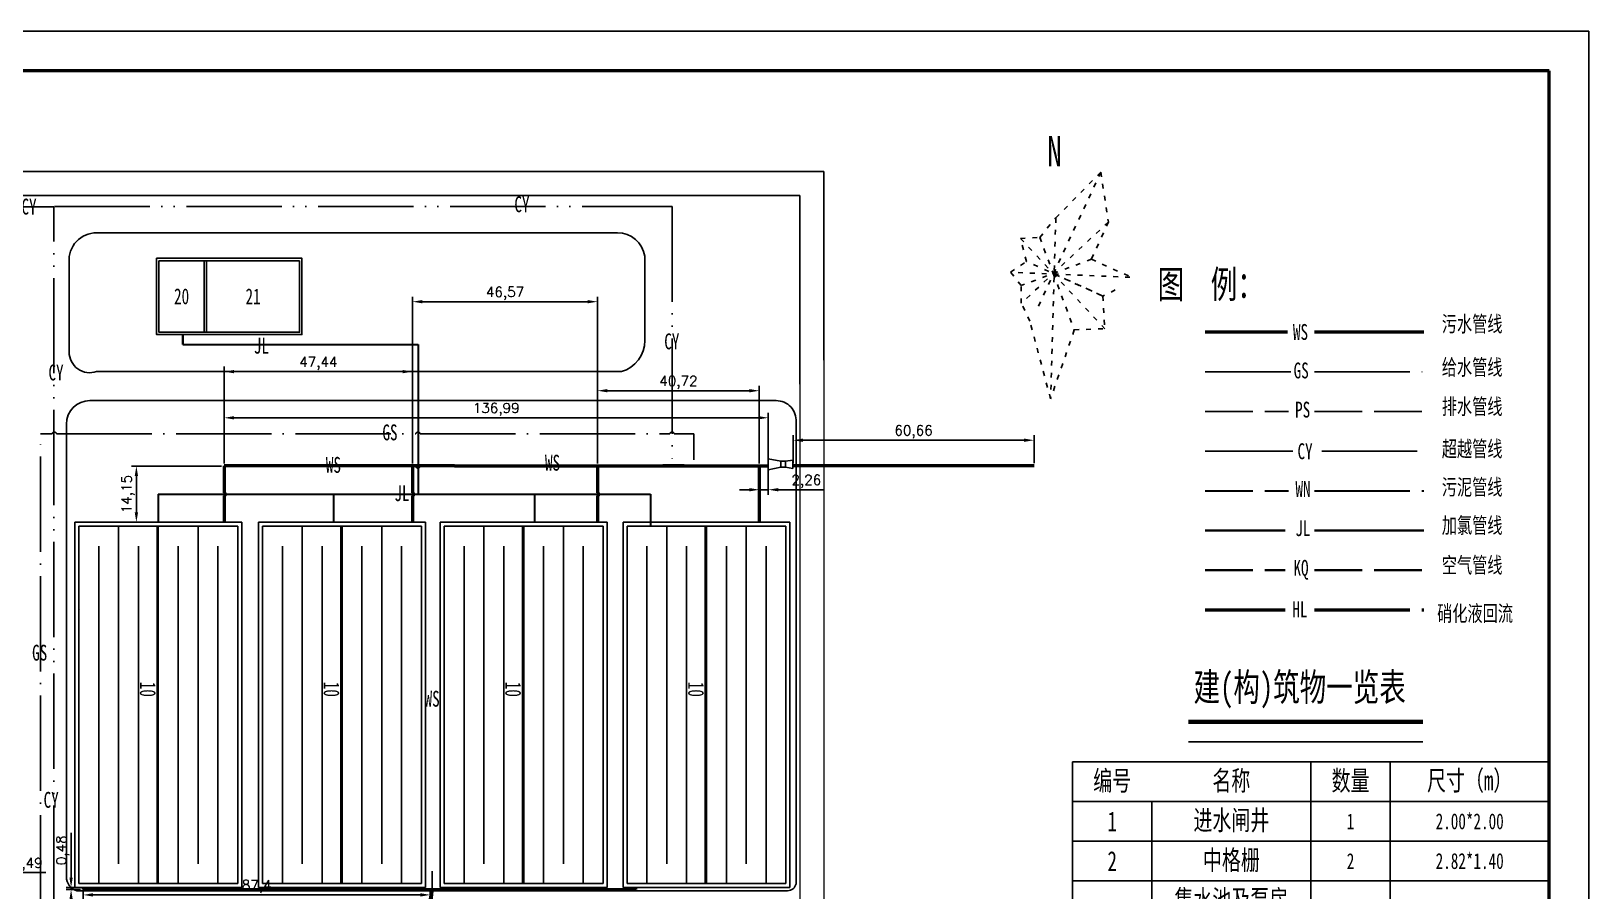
# Model space of a CAD drawing. Header units: millimetres. Extents: x 3398 to 10994, y -225 to 802.
# Drawn here: x 5288 to 5680.2, y 391.6 to 608.1 of the extents above; entities that cross this region are included whole.
import ezdxf
from ezdxf.enums import TextEntityAlignment as Align

# ---------------------------------------------------------------- set-up
doc = ezdxf.new("R2010")
doc.units = ezdxf.units.MM
for name, pattern in [('ACAD_ISO02W100', [15, 12, -3]), ('ACAD_ISO03W100', [30, 12, -18]), ('ACAD_ISO04W100', [30, 24, -3, 0, -3]), ('ACAD_ISO05W100', [33, 24, -3, 0, -3, 0, -3]), ('ACAD_ISO08W100', [36, 24, -3, 6, -3]), ('ACAD_ISO11W100', [33, 12, -3, 12, -3, 0, -3])]:
    doc.linetypes.add(name, pattern=pattern)
for name, color, linetype, lineweight in [('加氯线', 4, 'Continuous', 35), ('污水管线', 5, 'Continuous', 50), ('污泥管线', 40, 'ACAD_ISO08W100', 50), ('消化液回流', 1, 'ACAD_ISO08W100', 50), ('空气管线', 30, 'ACAD_ISO11W100', 35)]:
    doc.layers.add(name, color=color, linetype=linetype, lineweight=lineweight)
for name, color, linetype in [('厂区排水管线', 252, 'ACAD_ISO02W100'), ('厂区给水管', 150, 'ACAD_ISO04W100'), ('图框线和图表线', 7, 'Continuous'), ('文字', 7, 'Continuous'), ('污水处理构筑物', 6, 'Continuous'), ('绿地', 3, 'Continuous'), ('草地', 96, 'Continuous'), ('超越管线', 7, 'ACAD_ISO05W100')]:
    doc.layers.add(name, color=color, linetype=linetype)
doc.styles.add('52', font='', dxfattribs={"width": 0.7, "height": 5})
doc.styles.get("Standard").update_dxf_attribs({"font": 'txt', "bigfont": 'gbcbig.shx'})
doc.styles.add('长仿宋', font='simfang.ttf', dxfattribs={"width": 0.7, "height": 4})
doc.styles.get('52').set_extended_font_data('FangSong_GB2312')
doc.dimstyles.new('ISO-25', dxfattribs={"dimtxt": 2.5, "dimasz": 2.5, "dimexe": 1.25, "dimexo": 0.625, "dimtad": 1, "dimtxsty": 'Standard', "dimcen": 2.5, "dimadec": 0, "dimazin": 0, "dimtfac": 1, "dimtmove": 0, "dimatfit": 3, "dimfxl": 1, "dimarcsym": 0})

# ---------------------------------------------------------------- blocks, each defined once
blk = doc.blocks.new('*D26')
at = {"layer": 'Defpoints', "color": 0, "linetype": 'ByBlock', "transparency": 16777216}
for p in [(5388.47, 391.92), (5388.47, 391.92), (5388.47, 300.92)]:
    blk.add_point(p, dxfattribs=at)
at = {"layer": '厂区排水管线', "color": 0, "linetype": 'ByBlock', "lineweight": -2, "transparency": 16777216}
for p, q in [((5387.84, 391.92), (5387.22, 391.92)), ((5388.47, 303.42), (5388.47, 389.42)), ((5387.84, 300.92), (5387.22, 300.92))]:
    blk.add_line(p, q, dxfattribs=at)
at = {"layer": '厂区排水管线', "color": 0, "linetype": 'ByBlock', "transparency": 16777216}
for points in [[(5388.05, 389.42), (5388.89, 389.42), (5388.47, 391.92)], [(5388.05, 303.42), (5388.89, 303.42), (5388.47, 300.92)]]:
    blk.add_solid(points, dxfattribs=at)
at = {"layer": '厂区排水管线', "color": 0, "linetype": 'ByBlock', "transparency": 16777216, "insert": (5386.39, 346.42), "char_height": 2.5, "attachment_point": 5, "rotation": 90}
blk.add_mtext('91,01', dxfattribs=at)
blk = doc.blocks.new('*D27')
at = {"layer": 'Defpoints', "color": 0, "linetype": 'ByBlock', "transparency": 16777216}
for p in [(5301.07, 391.92), (5301.07, 390.55), (5388.47, 391.92)]:
    blk.add_point(p, dxfattribs=at)
at = {"layer": '厂区排水管线', "color": 0, "linetype": 'ByBlock', "lineweight": -2, "transparency": 16777216}
for p, q in [((5301.07, 391.3), (5301.07, 389.3)), ((5385.97, 390.55), (5303.57, 390.55)), ((5388.47, 391.3), (5388.47, 389.3))]:
    blk.add_line(p, q, dxfattribs=at)
at = {"layer": '厂区排水管线', "color": 0, "linetype": 'ByBlock', "transparency": 16777216}
for points in [[(5303.57, 390.97), (5303.57, 390.13), (5301.07, 390.55)], [(5385.97, 390.97), (5385.97, 390.13), (5388.47, 390.55)]]:
    blk.add_solid(points, dxfattribs=at)
at = {"layer": '厂区排水管线', "color": 0, "linetype": 'ByBlock', "transparency": 16777216, "insert": (5344.77, 392.63), "char_height": 2.5, "attachment_point": 5}
blk.add_mtext('87,4', dxfattribs=at)
blk = doc.blocks.new('*D28')
at = {"layer": 'Defpoints', "color": 0, "linetype": 'ByBlock', "transparency": 16777216}
for p in [(5314.48, 498.55), (5336.57, 498.55), (5336.57, 484.4)]:
    blk.add_point(p, dxfattribs=at)
at = {"layer": '厂区排水管线', "color": 0, "linetype": 'ByBlock', "lineweight": -2, "transparency": 16777216}
for p, q in [((5335.95, 498.55), (5313.23, 498.55)), ((5314.48, 486.9), (5314.48, 496.05)), ((5335.95, 484.4), (5313.23, 484.4))]:
    blk.add_line(p, q, dxfattribs=at)
at = {"layer": '厂区排水管线', "color": 0, "linetype": 'ByBlock', "transparency": 16777216}
for points in [[(5314.06, 496.05), (5314.9, 496.05), (5314.48, 498.55)], [(5314.06, 486.9), (5314.9, 486.9), (5314.48, 484.4)]]:
    blk.add_solid(points, dxfattribs=at)
at = {"layer": '厂区排水管线', "color": 0, "linetype": 'ByBlock', "transparency": 16777216, "insert": (5312.4, 491.48), "char_height": 2.5, "attachment_point": 5, "rotation": 90}
blk.add_mtext('14,15', dxfattribs=at)
blk = doc.blocks.new('*D29')
at = {"layer": 'Defpoints', "color": 0, "linetype": 'ByBlock', "transparency": 16777216}
for p in [(5540.47, 505.04), (5479.81, 498.66), (5540.47, 498.66)]:
    blk.add_point(p, dxfattribs=at)
at = {"layer": '厂区排水管线', "color": 0, "linetype": 'ByBlock', "lineweight": -2, "transparency": 16777216}
for p, q in [((5479.81, 499.29), (5479.81, 506.29)), ((5540.47, 499.29), (5540.47, 506.29)), ((5482.31, 505.04), (5537.97, 505.04))]:
    blk.add_line(p, q, dxfattribs=at)
at = {"layer": '厂区排水管线', "color": 0, "linetype": 'ByBlock', "transparency": 16777216}
for points in [[(5482.31, 505.46), (5482.31, 504.63), (5479.81, 505.04)], [(5537.97, 505.46), (5537.97, 504.63), (5540.47, 505.04)]]:
    blk.add_solid(points, dxfattribs=at)
at = {"layer": '厂区排水管线', "color": 0, "linetype": 'ByBlock', "transparency": 16777216, "insert": (5510.14, 507.13), "char_height": 2.5, "attachment_point": 5}
blk.add_mtext('60,66', dxfattribs=at)
blk = doc.blocks.new('*D30')
at = {"layer": 'Defpoints', "color": 0, "linetype": 'ByBlock', "transparency": 16777216}
for p in [(5298.04, 392.4), (5301.07, 392.4), (5301.07, 391.92)]:
    blk.add_point(p, dxfattribs=at)
at = {"layer": '厂区排水管线', "color": 0, "linetype": 'ByBlock', "lineweight": -2, "transparency": 16777216}
for p, q in [((5298.04, 394.9), (5298.04, 406.15)), ((5300.45, 392.4), (5296.79, 392.4)), ((5298.04, 391.92), (5298.04, 392.4)), ((5300.45, 391.92), (5296.79, 391.92)), ((5298.04, 389.42), (5298.04, 386.92))]:
    blk.add_line(p, q, dxfattribs=at)
at = {"layer": '厂区排水管线', "color": 0, "linetype": 'ByBlock', "transparency": 16777216}
for points in [[(5297.63, 394.9), (5298.46, 394.9), (5298.04, 392.4)], [(5297.63, 389.42), (5298.46, 389.42), (5298.04, 391.92)]]:
    blk.add_solid(points, dxfattribs=at)
at = {"layer": '厂区排水管线', "color": 0, "linetype": 'ByBlock', "transparency": 16777216, "insert": (5295.96, 401.78), "char_height": 2.5, "attachment_point": 5, "rotation": 90}
blk.add_mtext('0,48', dxfattribs=at)
blk = doc.blocks.new('*D37')
at = {"layer": 'Defpoints', "color": 0, "linetype": 'ByBlock', "transparency": 16777216}
for p in [(5473.57, 510.69), (5336.57, 498.55), (5473.57, 498.55)]:
    blk.add_point(p, dxfattribs=at)
at = {"layer": '厂区排水管线', "color": 0, "linetype": 'ByBlock', "lineweight": -2, "transparency": 16777216}
for p, q in [((5336.57, 499.18), (5336.57, 511.94)), ((5339.07, 510.69), (5471.07, 510.69)), ((5473.57, 499.18), (5473.57, 511.94))]:
    blk.add_line(p, q, dxfattribs=at)
at = {"layer": '厂区排水管线', "color": 0, "linetype": 'ByBlock', "transparency": 16777216}
for points in [[(5339.07, 511.11), (5339.07, 510.28), (5336.57, 510.69)], [(5471.07, 511.11), (5471.07, 510.28), (5473.57, 510.69)]]:
    blk.add_solid(points, dxfattribs=at)
at = {"layer": '厂区排水管线', "color": 0, "linetype": 'ByBlock', "transparency": 16777216, "insert": (5405.07, 512.78), "char_height": 2.5, "attachment_point": 5}
blk.add_mtext('136,99', dxfattribs=at)
blk = doc.blocks.new('*D38')
at = {"layer": 'Defpoints', "color": 0, "linetype": 'ByBlock', "transparency": 16777216}
for p in [(5430.58, 517.51), (5430.58, 498.54), (5471.3, 498.54)]:
    blk.add_point(p, dxfattribs=at)
at = {"layer": '厂区排水管线', "color": 0, "linetype": 'ByBlock', "lineweight": -2, "transparency": 16777216}
for p, q in [((5430.58, 499.17), (5430.58, 518.76)), ((5471.3, 499.17), (5471.3, 518.76)), ((5468.8, 517.51), (5433.08, 517.51))]:
    blk.add_line(p, q, dxfattribs=at)
at = {"layer": '厂区排水管线', "color": 0, "linetype": 'ByBlock', "transparency": 16777216}
for points in [[(5433.08, 517.93), (5433.08, 517.09), (5430.58, 517.51)], [(5468.8, 517.93), (5468.8, 517.09), (5471.3, 517.51)]]:
    blk.add_solid(points, dxfattribs=at)
at = {"layer": '厂区排水管线', "color": 0, "linetype": 'ByBlock', "transparency": 16777216, "insert": (5450.94, 519.59), "char_height": 2.5, "attachment_point": 5}
blk.add_mtext('40,72', dxfattribs=at)
blk = doc.blocks.new('*D39')
at = {"layer": 'Defpoints', "color": 0, "linetype": 'ByBlock', "transparency": 16777216}
for p in [(5384.01, 539.93), (5384.01, 498.55), (5430.58, 498.55)]:
    blk.add_point(p, dxfattribs=at)
at = {"layer": '厂区排水管线', "color": 0, "linetype": 'ByBlock', "lineweight": -2, "transparency": 16777216}
for p, q in [((5384.01, 499.18), (5384.01, 541.18)), ((5428.08, 539.93), (5386.51, 539.93)), ((5430.58, 499.18), (5430.58, 541.18))]:
    blk.add_line(p, q, dxfattribs=at)
at = {"layer": '厂区排水管线', "color": 0, "linetype": 'ByBlock', "transparency": 16777216}
for points in [[(5386.51, 540.34), (5386.51, 539.51), (5384.01, 539.93)], [(5428.08, 540.34), (5428.08, 539.51), (5430.58, 539.93)]]:
    blk.add_solid(points, dxfattribs=at)
at = {"layer": '厂区排水管线', "color": 0, "linetype": 'ByBlock', "transparency": 16777216, "insert": (5407.3, 542.01), "char_height": 2.5, "attachment_point": 5}
blk.add_mtext('46,57', dxfattribs=at)
blk = doc.blocks.new('*D40')
at = {"layer": 'Defpoints', "color": 0, "linetype": 'ByBlock', "transparency": 16777216}
for p in [(5336.57, 522.32), (5336.57, 498.55), (5384.01, 498.55)]:
    blk.add_point(p, dxfattribs=at)
at = {"layer": '厂区排水管线', "color": 0, "linetype": 'ByBlock', "lineweight": -2, "transparency": 16777216}
for p, q in [((5336.57, 499.18), (5336.57, 523.57)), ((5381.51, 522.32), (5339.07, 522.32)), ((5384.01, 499.18), (5384.01, 523.57))]:
    blk.add_line(p, q, dxfattribs=at)
at = {"layer": '厂区排水管线', "color": 0, "linetype": 'ByBlock', "transparency": 16777216}
for points in [[(5339.07, 522.73), (5339.07, 521.9), (5336.57, 522.32)], [(5381.51, 522.73), (5381.51, 521.9), (5384.01, 522.32)]]:
    blk.add_solid(points, dxfattribs=at)
at = {"layer": '厂区排水管线', "color": 0, "linetype": 'ByBlock', "transparency": 16777216, "insert": (5360.29, 524.4), "char_height": 2.5, "attachment_point": 5}
blk.add_mtext('47,44', dxfattribs=at)
blk = doc.blocks.new('*D41')
at = {"layer": 'Defpoints', "color": 0, "linetype": 'ByBlock', "transparency": 16777216}
for p in [(5471.3, 498.55), (5473.57, 498.55), (5473.57, 492.58)]:
    blk.add_point(p, dxfattribs=at)
at = {"layer": '厂区排水管线', "color": 0, "linetype": 'ByBlock', "lineweight": -2, "transparency": 16777216}
for p, q in [((5471.3, 497.93), (5471.3, 491.33)), ((5473.57, 497.93), (5473.57, 491.33)), ((5468.8, 492.58), (5466.3, 492.58)), ((5471.3, 492.58), (5473.57, 492.58)), ((5476.07, 492.58), (5487.73, 492.58))]:
    blk.add_line(p, q, dxfattribs=at)
at = {"layer": '厂区排水管线', "color": 0, "linetype": 'ByBlock', "transparency": 16777216}
for points in [[(5468.8, 492.99), (5468.8, 492.16), (5471.3, 492.58)], [(5476.07, 492.99), (5476.07, 492.16), (5473.57, 492.58)]]:
    blk.add_solid(points, dxfattribs=at)
at = {"layer": '厂区排水管线', "color": 0, "linetype": 'ByBlock', "transparency": 16777216, "insert": (5483.15, 494.66), "char_height": 2.5, "attachment_point": 5}
blk.add_mtext('2,26', dxfattribs=at)
blk = doc.blocks.new('*D53')
at = {"layer": 'Defpoints', "color": 0, "linetype": 'ByBlock', "transparency": 16777216}
for p in [(5277.55, 396.15), (5272.05, 385.9), (5277.55, 385.9)]:
    blk.add_point(p, dxfattribs=at)
at = {"layer": '厂区排水管线', "color": 0, "linetype": 'ByBlock', "lineweight": -2, "transparency": 16777216}
for p, q in [((5269.55, 396.15), (5267.05, 396.15)), ((5272.05, 386.53), (5272.05, 397.4)), ((5272.05, 396.15), (5277.55, 396.15)), ((5277.55, 386.53), (5277.55, 397.4)), ((5280.05, 396.15), (5291.71, 396.15))]:
    blk.add_line(p, q, dxfattribs=at)
at = {"layer": '厂区排水管线', "color": 0, "linetype": 'ByBlock', "transparency": 16777216}
for points in [[(5269.55, 396.57), (5269.55, 395.74), (5272.05, 396.15)], [(5280.05, 396.57), (5280.05, 395.74), (5277.55, 396.15)]]:
    blk.add_solid(points, dxfattribs=at)
at = {"layer": '厂区排水管线', "color": 0, "linetype": 'ByBlock', "transparency": 16777216, "insert": (5287.13, 398.24), "char_height": 2.5, "attachment_point": 5}
blk.add_mtext('5,49', dxfattribs=at)

msp = doc.modelspace()

# ---------------------------------------------------------------- linework, layer by layer
at = {"lineweight": -3}
for p, q in [((5680.151, 608.053), (4839.151, 608.053)), ((5680.151, 14.053), (5680.151, 608.053))]:
    msp.add_line(p, q, dxfattribs=at)
at = {"lineweight": 50}
for p, q in [((5670.151, 598.053), (4864.151, 598.053)), ((5670.151, 24.053), (5670.151, 598.053))]:
    msp.add_line(p, q, dxfattribs=at)
for p, q in [((5473.571, 499.007), (5473.571, 500.387)), ((5473.571, 500.387), (5476.721, 499.759)), ((5473.571, 499.007), (5473.571, 497.627)), ((5473.571, 497.627), (5476.721, 498.255)), ((5476.721, 499.007), (5476.721, 499.759)), ((5476.721, 499.759), (5477.921, 499.759)), ((5476.721, 499.007), (5476.721, 498.255)), ((5476.721, 498.255), (5477.921, 498.255)), ((5477.921, 499.759), (5479.721, 500.057)), ((5477.921, 499.759), (5477.921, 498.255)), ((5477.921, 498.255), (5479.721, 497.957)), ((5479.721, 499.007), (5479.721, 500.057)), ((5479.721, 499.532), (5479.721, 497.957)), ((5479.721, 499.007), (5479.721, 497.957))]:
    msp.add_line(p, q)
at = {"layer": '加氯线'}
for p, q in [((5326.16, 531.652), (5326.16, 529.169)), ((5583.576, 482.296), (5603.677, 482.296)), ((5611.076, 482.296), (5638.576, 482.296))]:
    msp.add_line(p, q, dxfattribs=at)
at = {"layer": '厂区排水管线', "color": 3, "linetype": 'ByBlock', "lineweight": -3}
for p, q in [((5487.546, 572.67), (4882.292, 572.67)), ((4888.292, 566.67), (5481.546, 566.67))]:
    msp.add_line(p, q, dxfattribs=at)
at = {"layer": '厂区排水管线', "color": 3, "linetype": 'ByBlock', "lineweight": -2}
for p, q in [((5487.546, 525.201), (5487.546, 572.67)), ((5481.546, 519.201), (5481.546, 566.67)), ((5435.597, 557.282), (5304.452, 557.282)), ((5297.55, 549.895), (5297.55, 527.243)), ((5442.5, 530.197), (5442.5, 551.373)), ((5304.452, 522.318), (5436.583, 522.318)), ((5475.569, 515.017), (5302.779, 515.017)), ((5296.86, 509.104), (5296.86, 395.079)), ((5480.549, 393.362), (5480.549, 509.667)), ((5304.038, 391.608), (5299.448, 391.608)), ((5304.038, 391.608), (5478.441, 391.608))]:
    msp.add_line(p, q, dxfattribs=at)
at = {"layer": '厂区排水管线', "color": 0, "linetype": 'ACAD_ISO05W100'}
for p, q in [((5293.719, 563.852), (5023.052, 563.852)), ((5293.719, 389.091), (5293.719, 563.852)), ((5293.87, 563.867), (5449.353, 563.867)), ((5449.353, 563.867), (5449.353, 499.037))]:
    msp.add_line(p, q, dxfattribs=at)
at = {"layer": '厂区排水管线', "color": 4, "linetype": 'ByBlock', "lineweight": 30}
for p, q in [((5326.16, 529.169), (5385.387, 529.169)), ((5385.387, 529.169), (5385.387, 493.714)), ((5319.998, 491.466), (5319.998, 484.401)), ((5319.998, 491.466), (5443.911, 491.466)), ((5364.156, 484.435), (5364.156, 491.413)), ((5385.387, 493.714), (5385.387, 491.466)), ((5414.786, 484.352), (5414.786, 491.373)), ((5443.911, 491.466), (5443.911, 483.401))]:
    msp.add_line(p, q, dxfattribs=at)
at = {"layer": '厂区排水管线'}
for p, q in [((5583.576, 512.296), (5604.549, 512.296)), ((5611.076, 512.296), (5638.576, 512.296))]:
    msp.add_line(p, q, dxfattribs=at)
at = {"layer": '厂区排水管线', "color": 5, "linetype": 'ACAD_ISO04W100', "lineweight": -2}
for p, q in [((5290.339, 386.646), (5290.339, 506.638)), ((5290.339, 506.638), (5293.232, 506.638)), ((5294.361, 506.638), (5384.829, 506.638)), ((5385.958, 506.638), (5448.793, 506.638)), ((5449.923, 506.638), (5454.83, 506.638)), ((5454.83, 506.638), (5454.83, 500.141))]:
    msp.add_line(p, q, dxfattribs=at)
at = {"layer": '厂区排水管线', "color": 5, "linetype": 'ByBlock', "lineweight": 50}
for p, q in [((5394.566, 498.555), (5336.575, 498.555)), ((5336.575, 498.555), (5336.575, 491.757)), ((5384.014, 498.555), (5384.014, 491.757)), ((5394.566, 498.555), (5458.935, 498.555)), ((5430.583, 498.555), (5430.583, 491.757)), ((5452.412, 498.555), (5447.032, 498.555)), ((5458.935, 498.555), (5473.566, 498.555)), ((5471.301, 498.541), (5471.301, 484.388)), ((5479.808, 498.665), (5540.472, 498.665)), ((5336.575, 491.08), (5336.575, 484.401)), ((5384.014, 491.08), (5384.014, 484.401)), ((5430.583, 491.08), (5430.583, 484.401)), ((5301.073, 392.401), (5301.073, 391.923)), ((5348.41, 391.923), (5348.41, 392.401)), ((5393.677, 391.923), (5393.677, 392.401)), ((5440.232, 391.923), (5440.232, 392.401)), ((5301.073, 391.923), (5388.469, 391.923)), ((5388.469, 391.923), (5440.232, 391.923)), ((5388.469, 386.81), (5388.984, 391.608))]:
    msp.add_line(p, q, dxfattribs=at)
at = {"layer": '厂区排水管线', "color": 5, "linetype": 'ACAD_ISO04W100', "lineweight": -3}
msp.add_line((5388.984, 377.127), (5388.984, 396.493), dxfattribs=at)
at = {"layer": '厂区排水管线', "color": 6, "linetype": 'ByBlock'}
for p, q in [((5340.998, 392.401), (5340.998, 393.401)), ((5387.258, 392.401), (5387.258, 393.401)), ((5432.984, 392.401), (5432.984, 393.401)), ((5479.018, 392.401), (5479.018, 393.401))]:
    msp.add_line(p, q, dxfattribs=at)
at = {"layer": '厂区排水管线', "color": 3, "linetype": 'ByBlock', "lineweight": -2}
for centre, radius, start, end in [((5304.452, 550.364), 6.918, 90, 183.88265), ((5435.597, 550.296), 6.986, 8.864, 90), ((5434.295, 530.197), 8.205, 286.1955, 360), ((5302.758, 527.243), 5.208, 180, 288.98835), ((5302.779, 509.097), 5.919, 90, 179.9326), ((5475.569, 510.024), 4.992, 355.89975, 90), ((5300.482, 395.079), 3.622, 180, 253.40778), ((5478.441, 393.751), 2.143, 270, 349.54487)]:
    msp.add_arc(centre, radius, start, end, dxfattribs=at)
at = {"layer": '厂区排水管线', "color": 5, "linetype": 'ACAD_ISO04W100', "lineweight": -3}
for centre in [(5293.797, 506.531), (5385.394, 506.531), (5449.358, 506.531)]:
    msp.add_arc(centre, 0.575, 10.74435, 169.25565, dxfattribs=at)
at = {"layer": '厂区给水管'}
for p, q in [((5583.576, 522.296), (5605.129, 522.296)), ((5611.076, 522.296), (5638.576, 522.296))]:
    msp.add_line(p, q, dxfattribs=at)
at = {"layer": '图框线和图表线', "color": 0, "linetype": 'ACAD_ISO03W100', "ltscale": 0.1}
for p, q in [((5557.284, 572.554), (5541.034, 537.662)), ((5557.284, 572.554), (5541.034, 537.662)), ((5545.954, 561.012), (5557.284, 572.554)), ((5545.954, 561.012), (5557.284, 572.554)), ((5557.284, 572.554), (5559.197, 559.998)), ((5557.284, 572.554), (5559.197, 559.998)), ((5541.896, 556.114), (5545.954, 561.012)), ((5541.896, 556.114), (5545.954, 561.012)), ((5545.954, 561.012), (5544.642, 515.449)), ((5545.954, 561.012), (5544.642, 515.449)), ((5559.197, 559.998), (5537.274, 539.538)), ((5559.197, 559.998), (5537.274, 539.538)), ((5559.197, 559.998), (5554.934, 550.633)), ((5559.197, 559.998), (5554.934, 550.633)), ((5537.063, 555.85), (5541.896, 556.114)), ((5537.063, 555.85), (5541.896, 556.114)), ((5537.063, 555.85), (5558.269, 533.127)), ((5538.586, 550.082), (5537.063, 555.85)), ((5537.063, 555.85), (5558.269, 533.127)), ((5538.586, 550.082), (5537.063, 555.85)), ((5541.896, 556.114), (5545.298, 547.026)), ((5541.896, 556.114), (5545.298, 547.026)), ((5534.564, 547.336), (5538.586, 550.082)), ((5534.564, 547.336), (5538.586, 550.082)), ((5554.934, 550.633), (5537.214, 544)), ((5554.934, 550.633), (5537.214, 544)), ((5557.812, 541.329), (5538.586, 550.082)), ((5557.812, 541.329), (5538.586, 550.082)), ((5564.629, 546.077), (5534.564, 547.336)), ((5537.214, 544), (5534.564, 547.336)), ((5564.629, 546.077), (5534.564, 547.336)), ((5537.214, 544), (5534.564, 547.336)), ((5545.298, 547.026), (5557.812, 541.329)), ((5545.298, 547.026), (5557.812, 541.329)), ((5537.274, 539.538), (5537.214, 544)), ((5537.274, 539.538), (5537.214, 544)), ((5539.432, 535.004), (5537.274, 539.538)), ((5539.432, 535.004), (5537.274, 539.538)), ((5544.642, 515.449), (5539.432, 535.004)), ((5544.642, 515.449), (5539.432, 535.004)), ((5550.607, 532.842), (5544.642, 515.449)), ((5550.607, 532.842), (5544.642, 515.449))]:
    msp.add_line(p, q, dxfattribs=at)
at = {"layer": '图框线和图表线', "linetype": 'ACAD_ISO03W100', "ltscale": 0.1}
for p, q in [((5554.934, 550.633), (5564.298, 546.37)), ((5554.934, 550.633), (5564.298, 546.37)), ((5545.298, 547.026), (5550.607, 532.842)), ((5545.298, 547.026), (5550.607, 532.842)), ((5560.925, 542.91), (5557.812, 541.329)), ((5560.925, 542.91), (5557.812, 541.329)), ((5557.812, 541.329), (5558.269, 533.127)), ((5557.812, 541.329), (5558.269, 533.127)), ((5550.607, 532.842), (5558.269, 533.127)), ((5550.607, 532.842), (5558.269, 533.127))]:
    msp.add_line(p, q, dxfattribs=at)
at = {"layer": '图框线和图表线', "lineweight": 70}
msp.add_line((5579.367, 434.114), (5638.367, 434.114), dxfattribs=at)
at = {"layer": '图框线和图表线'}
for p, q in [((5638.367, 429.114), (5579.367, 429.114)), ((5670.151, 424.053), (5550.151, 424.053)), ((5550.151, 424.053), (5550.151, 414.053)), ((5610.151, 424.053), (5610.151, 114.053)), ((5630.151, 424.191), (5630.151, 114.053)), ((5550.151, 414.053), (5550.151, 114.053)), ((5550.151, 414.053), (5670.151, 414.053)), ((5570.151, 414.053), (5570.151, 114.053)), ((5550.151, 404.053), (5670.151, 404.053)), ((5550.151, 394.053), (5670.151, 394.053))]:
    msp.add_line(p, q, dxfattribs=at)
at = {"layer": '污水处理构筑物', "lineweight": -3}
for p, q in [((5298.998, 392.401), (5298.998, 484.401)), ((5319.998, 484.401), (5298.998, 484.401)), ((5299.998, 393.401), (5299.998, 483.401)), ((5319.998, 483.401), (5299.998, 483.401)), ((5309.998, 398.401), (5309.998, 483.401)), ((5319.698, 483.401), (5319.698, 393.401)), ((5319.998, 484.401), (5340.998, 484.401)), ((5319.998, 483.401), (5319.998, 393.401)), ((5319.998, 483.401), (5339.998, 483.401)), ((5329.998, 398.401), (5329.998, 483.401)), ((5339.998, 483.401), (5339.998, 393.401)), ((5340.998, 484.401), (5340.998, 393.401)), ((5366.258, 484.401), (5345.258, 484.401)), ((5345.258, 392.401), (5345.258, 484.401)), ((5346.258, 393.401), (5346.258, 483.401)), ((5366.258, 483.401), (5346.258, 483.401)), ((5356.258, 398.401), (5356.258, 483.401)), ((5365.958, 483.401), (5365.958, 393.401)), ((5366.258, 484.401), (5387.258, 484.401)), ((5366.258, 483.401), (5366.258, 393.401)), ((5366.258, 483.401), (5386.258, 483.401)), ((5376.258, 398.401), (5376.258, 483.401)), ((5386.258, 483.401), (5386.258, 393.401)), ((5387.258, 484.401), (5387.258, 393.401)), ((5390.984, 392.401), (5390.984, 484.401)), ((5411.984, 484.401), (5390.984, 484.401)), ((5391.984, 393.401), (5391.984, 483.401)), ((5411.984, 483.401), (5391.984, 483.401)), ((5401.984, 398.401), (5401.984, 483.401)), ((5411.684, 483.401), (5411.684, 393.401)), ((5411.984, 484.401), (5432.984, 484.401)), ((5411.984, 483.401), (5411.984, 393.401)), ((5411.984, 483.401), (5431.984, 483.401)), ((5421.984, 398.401), (5421.984, 483.401)), ((5431.984, 483.401), (5431.984, 393.401)), ((5432.984, 484.401), (5432.984, 393.401)), ((5437.018, 392.401), (5437.018, 484.401)), ((5458.018, 484.401), (5437.018, 484.401)), ((5438.018, 393.401), (5438.018, 483.401)), ((5458.018, 483.401), (5438.018, 483.401)), ((5448.018, 398.401), (5448.018, 483.401)), ((5457.718, 483.401), (5457.718, 393.401)), ((5458.018, 484.401), (5479.018, 484.401)), ((5458.018, 483.401), (5458.018, 393.401)), ((5458.018, 483.401), (5478.018, 483.401)), ((5468.018, 398.401), (5468.018, 483.401)), ((5478.018, 483.401), (5478.018, 393.401)), ((5479.018, 484.401), (5479.018, 393.401)), ((5304.998, 393.401), (5304.998, 478.401)), ((5314.998, 393.401), (5314.998, 478.401)), ((5324.998, 393.401), (5324.998, 478.401)), ((5334.998, 393.401), (5334.998, 478.401)), ((5351.258, 393.401), (5351.258, 478.401)), ((5361.258, 393.401), (5361.258, 478.401)), ((5371.258, 393.401), (5371.258, 478.401)), ((5381.258, 393.401), (5381.258, 478.401)), ((5396.984, 393.401), (5396.984, 478.401)), ((5406.984, 393.401), (5406.984, 478.401)), ((5416.984, 393.401), (5416.984, 478.401)), ((5426.984, 393.401), (5426.984, 478.401)), ((5443.018, 393.401), (5443.018, 478.401)), ((5453.018, 393.401), (5453.018, 478.401)), ((5463.018, 393.401), (5463.018, 478.401)), ((5473.018, 393.401), (5473.018, 478.401)), ((5319.998, 392.401), (5298.998, 392.401)), ((5319.998, 393.401), (5299.998, 393.401)), ((5339.998, 393.401), (5319.998, 393.401)), ((5340.998, 392.401), (5319.998, 392.401)), ((5366.258, 392.401), (5345.258, 392.401)), ((5366.258, 393.401), (5346.258, 393.401)), ((5386.258, 393.401), (5366.258, 393.401)), ((5387.258, 392.401), (5366.258, 392.401)), ((5411.984, 392.401), (5390.984, 392.401)), ((5411.984, 393.401), (5391.984, 393.401)), ((5431.984, 393.401), (5411.984, 393.401)), ((5432.984, 392.401), (5411.984, 392.401)), ((5458.018, 392.401), (5437.018, 392.401)), ((5458.018, 393.401), (5438.018, 393.401)), ((5478.018, 393.401), (5458.018, 393.401)), ((5479.018, 392.401), (5458.018, 392.401))]:
    msp.add_line(p, q, dxfattribs=at)
at = {"layer": '污水处理构筑物', "color": 6, "lineweight": -2}
for points in [[(5332.76, 550.852), (5319.56, 550.852), (5319.56, 531.652), (5332.76, 531.652)], [(5330.96, 550.852), (5356.16, 550.852), (5356.16, 531.652), (5330.96, 531.652)]]:
    msp.add_lwpolyline(points, dxfattribs=at)
for points in [[(5320.16, 550.252), (5320.16, 532.252), (5332.16, 532.252), (5332.16, 550.252)], [(5355.56, 550.252), (5355.56, 532.252), (5331.56, 532.252), (5331.56, 550.252)]]:
    msp.add_lwpolyline(points, close=True, dxfattribs=at)
at = {"layer": '污水管线', "lineweight": 50}
for p, q in [((5583.576, 532.296), (5604.258, 532.296)), ((5611.076, 532.296), (5638.576, 532.296)), ((5648.576, 532.296), (5648.576, 532.296))]:
    msp.add_line(p, q, dxfattribs=at)
at = {"layer": '污水管线'}
for centre, start, end in [((5385.336, 498.555), 180, 0), ((5336.575, 491.419), 270, 90), ((5384.014, 491.419), 270, 90), ((5430.583, 491.419), 270, 90)]:
    msp.add_arc(centre, 0.339, start, end, dxfattribs=at)
at = {"layer": '污泥管线', "linetype": 'ACAD_ISO02W100', "lineweight": 30}
msp.add_line((5583.576, 492.296), (5604.549, 492.296), dxfattribs=at)
at = {"layer": '污泥管线', "lineweight": 30}
msp.add_line((5611.076, 492.296), (5638.576, 492.296), dxfattribs=at)
at = {"layer": '消化液回流'}
for p, q in [((5583.576, 462.296), (5603.677, 462.296)), ((5611.076, 462.296), (5638.576, 462.296))]:
    msp.add_line(p, q, dxfattribs=at)
at = {"layer": '空气管线'}
for p, q in [((5583.576, 472.296), (5603.677, 472.296)), ((5611.076, 472.296), (5638.576, 472.296))]:
    msp.add_line(p, q, dxfattribs=at)
at = {"layer": '绿地', "lineweight": -3}
msp.add_lwpolyline([(5300.258, 462.446), (5300.258, 462.446)], close=True, dxfattribs=at)
at = {"layer": '草地', "color": 3, "lineweight": 9}
for p, q in [((5487.546, 525.201), (5487.546, 103.015)), ((5481.546, 519.201), (5481.546, 103.015))]:
    msp.add_line(p, q, dxfattribs=at)
at = {"layer": '超越管线'}
for p, q in [((5583.576, 502.296), (5605.648, 502.296)), ((5612.946, 502.296), (5638.576, 502.296))]:
    msp.add_line(p, q, dxfattribs=at)

# ---------------------------------------------------------------- texts
at = {"char_height": 4, "attachment_point": 5, "style": '长仿宋'}
for s, insert, width in [('20', (5325.86, 541.252), 11.4), ('21', (5343.86, 541.252), 23.4), ('硝化液回流', (5651.509, 461.224), 23.38427), ('1', (5620.151, 409.053), 20), ('2.00*2.00', (5650.151, 409.053), 40), ('2', (5620.151, 399.053), 20), ('2.82*1.40', (5650.151, 399.053), 40)]:
    msp.add_mtext(s, dxfattribs=dict(at, insert=insert, width=width))
at = {"char_height": 4, "width": 16.07109, "attachment_point": 5, "rotation": 270, "style": '长仿宋'}
for insert in [(5317.348, 442.311), (5363.608, 442.311), (5409.334, 442.311), (5455.368, 442.311)]:
    msp.add_mtext('10', dxfattribs=dict(at, insert=insert))
at = {"layer": '图框线和图表线', "style": '52', "width": 0.7}
msp.add_text('N', height=7.7, dxfattribs=at).set_placement((5545.633, 577.828), align=Align.MIDDLE)
msp.add_text('N', height=7.7, dxfattribs=at).set_placement((5545.633, 577.828), align=Align.MIDDLE)
at = {"layer": '文字', "style": '长仿宋'}
for s, insert, char_height, width, attachment_point in [('CY', (5285.549, 565.87), 4, 10.77679, 1), ('CY', (5409.645, 566.46), 4, 10.77679, 1), ('图  例：', (5571.603, 547.814), 7, 40.62448, 1), ('WS', (5605.65, 534.301), 4, 10.77679, 1), ('JL', (5344.046, 530.852), 4, 10.77679, 1), ('CY', (5447.378, 531.937), 4, 10.77679, 1), ('CY', (5292.352, 524.097), 4, 10.77679, 1), ('GS', (5605.83, 524.613), 4, 10.77679, 1), ('PS', (5606.189, 514.745), 4, 10.77679, 1), ('GS', (5376.423, 509.021), 4, 10.77679, 1), ('CY', (5606.806, 504.267), 4, 10.77679, 1), ('WS', (5362.178, 500.833), 4, 10.77679, 1), ('WS', (5417.344, 501.38), 4, 10.77679, 1), ('WN', (5606.287, 494.754), 4, 10.77679, 1), ('JL', (5379.443, 493.714), 4, 10.77679, 1), ('JL', (5606.25, 484.904), 4, 10.77679, 1), ('KQ', (5605.781, 474.904), 4, 10.77679, 1), ('KQ', (5605.781, 474.904), 4, 10.77679, 1), ('GS', (5288.227, 453.543), 4, 10.77679, 1), ('建(构)筑物一览表', (5580.63, 446.378), 7, 75, 1), ('WS', (5387.027, 441.946), 4, 10.77679, 1), ('编号', (5560.151, 419.053), 5, 20, 5), ('名称', (5590.151, 419.053), 5, 40, 5), ('{\\fFangSong|b0|i0|c134|p49;\\W0.7;数量}', (5620.151, 419.053), 5, 20, 5), ('尺寸（m）', (5650.151, 419.053), 5, 40, 5), ('CY', (5291.12, 416.488), 4, 10.77679, 1), ('{\\fFangSong|b0|i0|c134|p49;\\W0.7;进水闸井}', (5590.151, 409.053), 5, 40, 5), ('1', (5560.151, 409.053), 5, 20, 5), ('中格栅', (5590.151, 399.053), 5, 40, 5), ('{\\fFangSong|b0|i0|c134|p49;\\W0.7;集水池及泵房}', (5590.151, 389.053), 5, 40, 5)]:
    msp.add_mtext(s, dxfattribs=dict(at, insert=insert, char_height=char_height, width=width, attachment_point=attachment_point))
at = {"layer": '文字', "char_height": 4, "attachment_point": 1, "style": '长仿宋'}
for s, insert in [('污水管线', (5643.13, 536.343)), ('给水管线', (5643.13, 525.436)), ('排水管线', (5643.13, 515.543)), ('超越管线', (5643.13, 504.89)), ('污泥管线', (5643.13, 495.251)), ('加氯管线', (5643.13, 485.613)), ('空气管线', (5643.13, 475.613))]:
    msp.add_mtext(s, dxfattribs=dict(at, insert=insert))
at = {"layer": '文字', "insert": (5560.151, 399.053), "char_height": 5, "width": 20, "attachment_point": 5}
msp.add_mtext('{\\fFangSong|b0|i0|c134|p49;\\W0.7;2}', dxfattribs=at)
at = {"layer": '消化液回流', "insert": (5607.414, 462.466), "char_height": 4, "width": 7.51245, "attachment_point": 5, "style": '长仿宋'}
msp.add_mtext('HL', dxfattribs=at)

# ---------------------------------------------------------------- dimensions: what is measured, and where the dimension line sits
at = {"layer": '厂区排水管线', "color": 5, "linetype": 'ByBlock'}
for p1, p2, distance, picture, middle in [((5430.583, 498.555), (5384.014, 498.555), -41.371, '*D39', (5407.298, 542.009)), ((5384.014, 498.555), (5336.575, 498.555), -23.763, '*D40', (5360.294, 524.402)), ((5471.301, 498.541), (5430.583, 498.541), -18.968, '*D38', (5450.942, 519.593)), ((5336.575, 498.555), (5473.566, 498.555), 12.14, '*D37', (5405.07, 512.778)), ((5479.808, 498.665), (5540.472, 498.665), 6.379, '*D29', (5510.14, 507.127)), ((5336.575, 484.401), (5336.575, 498.555), 22.095, '*D28', (5312.396, 491.478)), ((5471.3014, 498.5549), (5473.5659, 498.5549), -5.9794, '*D41', (5483.1493, 494.6589)), ((5301.073, 391.923), (5301.073, 392.401), 3.03, '*D30', (5295.959, 401.776)), ((5272.0512, 385.901), (5277.5458, 385.901), 10.2523, '*D53', (5287.1291, 398.2366)), ((5388.469, 391.923), (5301.073, 391.923), 1.373, '*D27', (5344.771, 392.634)), ((5388.469, 300.917), (5388.469, 391.923), 0, '*D26', (5386.386, 346.42))]:
    dim = msp.add_aligned_dim(p1=p1, p2=p2, distance=distance, dimstyle='ISO-25', dxfattribs=at)
    dim.commit()
    dim.dimension.update_dxf_attribs({"geometry": picture, "text_midpoint": middle})

doc.saveas('drawing.dxf')
